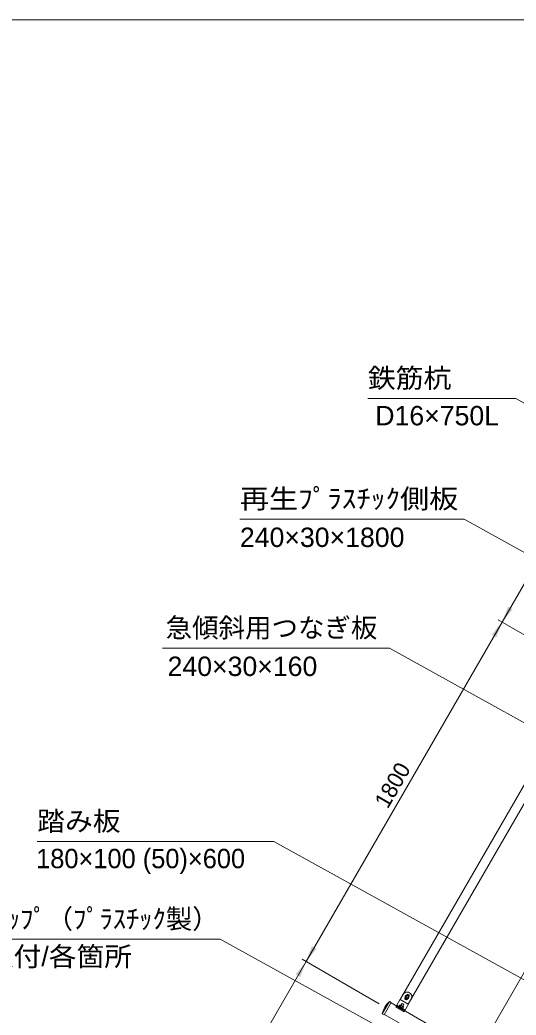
# Model space of a CAD drawing. Units: millimetres at full size, sheet at 1:30; details may follow other scales. Extents: x 300 to 12300, y 300 to 8610.
# Drawn here: x 3292 to 5570, y 4040 to 8610 of the extents above; entities that cross this region are included whole.
import ezdxf
from ezdxf.enums import TextEntityAlignment as Align

# ---------------------------------------------------------------- set-up
doc = ezdxf.new("R2010")
doc.units = ezdxf.units.MM
doc.header["$LTSCALE"] = 30
doc.linetypes.add('DASHED_SPACED', pattern=[12, 6, -6])
for name, color, linetype, lineweight in [('一般線', 7, 'Continuous', 13), ('側板', 3, 'Continuous', 13), ('図面枠-A3', 7, 'Continuous', 13), ('寸法', 7, 'Continuous', 13), ('引出線', 7, 'Continuous', 13), ('手摺', 2, 'Continuous', 13), ('支柱', 4, 'Continuous', 13)]:
    doc.layers.add(name, color=color, linetype=linetype, lineweight=lineweight)
doc.layers.add('文字', color=7, linetype='Continuous')
doc.styles.add('ＭＳ Ｐゴシック', font='')
doc.styles.get('ＭＳ Ｐゴシック').set_extended_font_data('MS PGothic')

# ---------------------------------------------------------------- blocks, each defined once
blk = doc.blocks.new('filled_arrow')
at = {"color": 0, "linetype": 'Continuous', "lineweight": -2}
blk.add_solid([(7.5, 1.25), (0, 0), (7.5, -1.25)], dxfattribs=at)

msp = doc.modelspace()

# ---------------------------------------------------------------- linework, layer by layer
at = {"layer": '一般線'}
msp.add_open_spline([(4530.94, 1893.59), (4624.59, 1997.42), (4718.23, 2101.25), (4782.41, 2222.29), (4816.15, 2285.94), (4841.74, 2354.34), (4868.92, 2421.98), (4912.65, 2530.85), (4960.48, 2637.74), (5018.79, 2738.56), (5120.33, 2914.12), (5253.67, 3071.25), (5359.07, 3244.74), (5494.6, 3467.81), (5583.95, 3717.94), (5714.6, 3943.75), (5806.35, 4102.31), (5918.47, 4248.88), (6022.56, 4400.29), (6323, 4837.29), (6556.63, 5314.65), (6790.27, 5792.01)], degree=3, knots=[0, 0, 0, 0, 1, 1, 1, 2, 2, 2, 3, 3, 3, 4, 4, 4, 5, 5, 5, 6, 6, 6, 7, 7, 7, 7], dxfattribs=at)
at = {"layer": '側板'}
msp.add_line((6123.12, 5131.32), (5223.12, 3572.48), dxfattribs=at)
at = {"layer": '図面枠-A3'}
msp.add_lwpolyline([(300, 300), (12300, 300), (12300, 8610), (300, 8610)], close=True, dxfattribs=at)
at = {"layer": '寸法'}
for p, q in [((6105.64, 6883.84), (5505.63, 5844.59)), ((5841.51, 5650.68), (5487.45, 5855.09)), ((5841.51, 5650.68), (5487.45, 5855.09)), ((5505.63, 5844.59), (4605.63, 4285.75)), ((4941.51, 4091.83), (4587.45, 4296.25)), ((4941.51, 4091.83), (4587.45, 4296.25)), ((4605.63, 4285.75), (3705.63, 2726.9))]:
    msp.add_line(p, q, dxfattribs=at)
at = {"layer": '引出線'}
for p, q in [((5568.02, 6872.08), (4889.38, 6872.08)), ((5330.75, 6317.96), (4301.89, 6317.96)), ((3946.8, 5725.49), (4988.68, 5725.49)), ((4458.47, 4837.61), (3371.72, 4837.61)), ((4211.51, 4388.45), (2624.95, 4388.45))]:
    msp.add_line(p, q, dxfattribs=at)
for points in [[(7298.06, 5908.25), (7245.65, 5937.45), (5568.02, 6872.08)], [(6450.02, 5697.54), (6397.55, 5726.63), (5330.75, 6317.96)], [(6107.96, 5105.07), (6055.48, 5134.16), (4988.68, 5725.49)], [(5628.7, 4188.94), (5576.22, 4218.03), (4458.47, 4837.61)], [(4958.78, 3974.45), (4906.3, 4003.53), (4211.51, 4388.45)]]:
    msp.add_lwpolyline(points, dxfattribs=at)
at = {"layer": '手摺'}
for p, q in [((5872.8, 5557.58), (5037.8, 4111.31)), ((5909.78, 5536.23), (5074.78, 4089.96)), ((5067.16, 4132.47), (5059.66, 4119.48)), ((5070.92, 4112.98), (5078.42, 4125.97)), ((5037.8, 4111.31), (5074.78, 4089.96))]:
    msp.add_line(p, q, dxfattribs=at)
for centre, start, end in [((5065.29, 4116.23), 150, 330), ((5072.79, 4129.22), 330, 150)]:
    msp.add_arc(centre, 6.5, start, end, dxfattribs=at)
at = {"layer": '支柱'}
for p, q in [((5050.36, 4134.37), (5017.26, 4077.03)), ((4955.58, 4046.2), (4988.08, 4102.49)), ((4964.24, 4041.2), (4996.74, 4097.49)), ((4996.74, 4097.49), (4988.08, 4102.49)), ((5510.9, 3798.04), (4995.61, 4095.54)), ((5021.86, 4085), (5059.97, 4063)), ((5031.71, 4079.32), (5032.46, 4080.61)), ((5050.86, 4069.99), (5032.46, 4080.61)), ((5033.54, 4079.99), (5036.73, 4085.51)), ((5038.15, 4077.33), (5041.33, 4082.85)), ((5039.89, 4085.56), (5051.43, 4078.9)), ((5046.11, 4093.01), (5041.33, 4084.73)), ((5045.18, 4073.27), (5048.37, 4078.79)), ((5046.11, 4093.01), (5046.72, 4093.17)), ((5054.61, 4088.61), (5046.72, 4093.17)), ((5049.78, 4070.61), (5052.97, 4076.13)), ((5054.77, 4088.01), (5049.99, 4079.73)), ((5050.86, 4069.99), (5050.11, 4068.69)), ((5054.61, 4088.61), (5054.77, 4088.01)), ((5088.47, 4112.37), (5055.36, 4055.03)), ((4964.24, 4041.2), (4955.58, 4046.2)), ((4965.36, 4043.15), (5480.65, 3745.65))]:
    msp.add_line(p, q, dxfattribs=at)
at = {"layer": '支柱', "linetype": 'DASHED_SPACED'}
msp.add_line((5017.26, 4077.03), (5055.36, 4055.03), dxfattribs=at)
at = {"layer": '支柱'}
msp.add_lwpolyline([(5069.42, 4115.28), (5062.42, 4119.33), (5062.42, 4127.41), (5069.42, 4131.45), (5076.42, 4127.41), (5076.42, 4119.33)], close=True, dxfattribs=at)
for radius in [9, 7, 5]:
    msp.add_circle((5069.42, 4123.37), radius, dxfattribs=at)
for centre, radius, start, end in [((5069.42, 4123.37), 22, 330, 150), ((5061.14, 4022.78), 108.12, 132.50768, 167.49232), ((5038.37, 4082.01), 3.87, 66.76769, 115.06309), ((5038.51, 4083.09), 2.84, 355.29293, 60.69177), ((5042.72, 4077.13), 5.89, 59.99738, 103.60018), ((5042.72, 4077.13), 5.89, 16.39459, 59.99738), ((5049.99, 4076.46), 2.84, 59.303, 124.70184), ((5049.12, 4075.8), 3.87, 4.93168, 53.23643)]:
    msp.add_arc(centre, radius, start, end, dxfattribs=at)

# ---------------------------------------------------------------- block references
at = {"layer": '寸法', "xscale": 10, "yscale": 10}
for p, rotation in [((5505.63, 5844.59), 60), ((5505.63, 5844.59), 240), ((4605.63, 4285.75), 60), ((4605.63, 4285.75), 240)]:
    msp.add_blockref('filled_arrow', p, dxfattribs=dict(at, rotation=rotation))

# ---------------------------------------------------------------- texts
at = {"layer": '寸法', "style": 'ＭＳ Ｐゴシック'}
msp.add_text('1800', height=74.23, rotation=60, dxfattribs=at).set_placement((5002.37, 5095.92), align=Align.MIDDLE_CENTER)
at = {"layer": '文字', "style": 'ＭＳ Ｐゴシック'}
for s, width, p in [('鉄筋杭', 1.05, (4889.38, 6893.99)), (' D16×750L', 1.05, (4889.38, 6721.39)), ('再生ﾌﾟﾗｽﾁｯｸ側板', 1.1, (4301.89, 6339.88)), ('240×30×1800', 1.05, (4301.89, 6162.68)), ('240×30×160', 1.05, (3969.98, 5570.21)), ('踏み板', 1.05, (3371.72, 4859.53)), ('水上のみ取付/各箇所', 1.05, (2624.95, 4237.77))]:
    msp.add_text(s, height=89.08, dxfattribs=dict(at, width=width)).set_placement(p, align=Align.BOTTOM_LEFT)
for s, p in [('急傾斜用つなぎ板', (3960.88, 5747.41)), ('180×100 (50)×600', (3366.76, 4687.44)), ('手摺ﾋﾞｰﾑｷｬｯﾌﾟ（ﾌﾟﾗｽﾁｯｸ製）', (2624.95, 4410.37))]:
    msp.add_text(s, height=89.08, dxfattribs=at).set_placement(p, align=Align.BOTTOM_LEFT)

doc.saveas('drawing.dxf')
